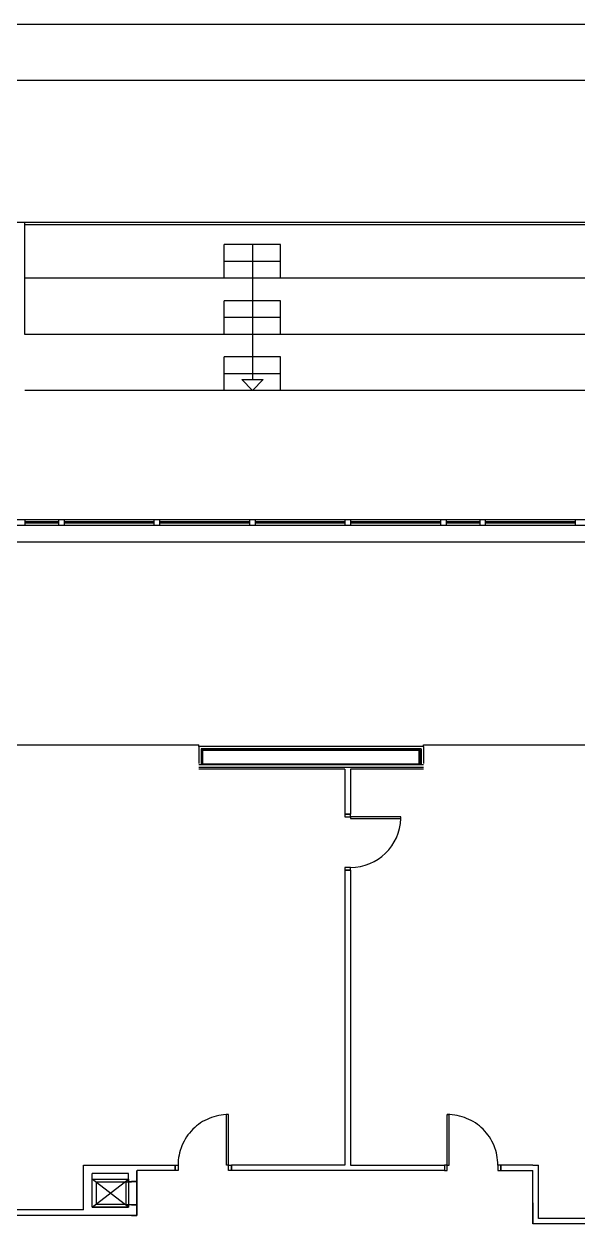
# Model space of a CAD drawing. Extents: x -0.02 to 0.821, y -0.01 to 0.584.
# Drawn here: x 0.3501 to 0.4488, y 0.3703 to 0.584 of the extents above; entities that cross this region are included whole.
import ezdxf

# ---------------------------------------------------------------- set-up
doc = ezdxf.new("R2010")
doc.units = 0
doc.header["$MEASUREMENT"] = 0
for name, pattern in [('CONTINUA', [0]), ('KURZGESTRICHELT', [0.002, 0.001, 0, 0, 0, 0.001, 0]), ('VERDECKT', [9.524999999999999, 6.35, -3.175])]:
    doc.linetypes.add(name, pattern=pattern)
for name, color, linetype in [('Constgral01', 4, 'CONTINUA'), ('Doors', 2, 'CONTINUA'), ('Walls', 7, 'CONTINUA')]:
    doc.layers.add(name, color=color, linetype=linetype)

msp = doc.modelspace()

# ---------------------------------------------------------------- linework, layer by layer
at = {"layer": 'Constgral01', "color": 161, "linetype": 'CONTINUA'}
msp.add_line((0.3232800565803773, 0.5487182596838102), (0.6832800565803773, 0.5487182596828789), dxfattribs=at)
at = {"layer": 'Constgral01', "color": 7, "linetype": 'VERDECKT'}
msp.add_line((0.7337800565809594, 0.4917182596828789), (0.2772805785662495, 0.4917182596828789), dxfattribs=at)
at = {"layer": 'Constgral01', "color": 220, "linetype": 'KURZGESTRICHELT'}
for p, q in [((0.3687594932491193, 0.373303541617468), (0.3622594932491193, 0.378303541617468)), ((0.3622594932491193, 0.373303541617468), (0.3687594932491193, 0.378303541617468)), ((0.3622594932491193, 0.378303541617468), (0.3687594932491193, 0.378303541617468)), ((0.3687594932491193, 0.378303541617468), (0.3687594932491193, 0.373303541617468)), ((0.3687594932491193, 0.373303541617468), (0.3622594932491193, 0.373303541617468))]:
    msp.add_line(p, q, dxfattribs=at)
at = {"layer": 'Constgral01', "color": 7, "linetype": 'CONTINUA'}
msp.add_lwpolyline([(0.811, 0), (0, 0), (0, 0.5739999999999997), (0.811, 0.5739999999999997), (0.811, 0)], close=True, dxfattribs=at)
at = {"layer": 'Doors', "color": 7, "linetype": 'CONTINUA'}
for p, q in [((0.3502800565815997, 0.4957182596828789), (0.3502800565815997, 0.4947182596828789)), ((0.3562800565809593, 0.4953182596834377), (0.3502800565815997, 0.4953182596834377)), ((0.3562800565809593, 0.4951182596841827), (0.3502800565815997, 0.4951182596832514)), ((0.3562800565809593, 0.4957182596828789), (0.3562800565809593, 0.4947182596828789)), ((0.3572800565809593, 0.4957182596828789), (0.3572800565809593, 0.4947182596828789)), ((0.3732800565803773, 0.4953182596825063), (0.3572800565809593, 0.4953182596825063)), ((0.3732800565803773, 0.4951182596841827), (0.3572800565809593, 0.4951182596841827)), ((0.3732800565803773, 0.4957182596828789), (0.3732800565803773, 0.4947182596828789)), ((0.3742800565803773, 0.4957182596828789), (0.3742800565803773, 0.4947182596828789)), ((0.3902800565815996, 0.4957182596828789), (0.3902800565815996, 0.4947182596828789)), ((0.3912800565809594, 0.4957182596828789), (0.3912800565809594, 0.4947182596828789)), ((0.4072800565809593, 0.4953182596825063), (0.3912800565809594, 0.4953182596825063)), ((0.4072800565809593, 0.4951182596841827), (0.3912800565809594, 0.4951182596841827)), ((0.4072800565809593, 0.4957182596828789), (0.4072800565809593, 0.4947182596828789)), ((0.4082800565803773, 0.4957182596828789), (0.4082800565803773, 0.4947182596828789)), ((0.4242800565803773, 0.4953182596825063), (0.4082800565803773, 0.4953182596825063)), ((0.4242800565803773, 0.4951182596841827), (0.4082800565803773, 0.4951182596841827)), ((0.4242800565803773, 0.4957182596828789), (0.4242800565803773, 0.4947182596828789)), ((0.4252800565815996, 0.4957182596828789), (0.4252800565815996, 0.4947182596828789)), ((0.4312800565809594, 0.4953182596825063), (0.4252800565815996, 0.4953182596825063)), ((0.4312800565809594, 0.4951182596832514), (0.4252800565815996, 0.4951182596832514)), ((0.4312800565809594, 0.4957182596828789), (0.4312800565809594, 0.4947182596828789)), ((0.4322800565809594, 0.4957182596828789), (0.4322800565809594, 0.4947182596828789)), ((0.4482800565803773, 0.4953182596825063), (0.4322800565809594, 0.4953182596825063)), ((0.4482800565803773, 0.4951182596832514), (0.4322800565809594, 0.4951182596832514)), ((0.4482800565803773, 0.4957182596828789), (0.4482800565803773, 0.4947182596828789))]:
    msp.add_line(p, q, dxfattribs=at)
at = {"layer": 'Doors', "color": 61, "linetype": 'CONTINUA'}
for p, q in [((0.408259195201681, 0.4433034011181444), (0.407259195201681, 0.4433034011181444)), ((0.407259195201681, 0.4433034011181444), (0.407259195201681, 0.4428034011190757)), ((0.407259195201681, 0.4428034011190757), (0.408259195201681, 0.4428034011190757)), ((0.408259195201681, 0.4428034011190757), (0.408259195201681, 0.4433034011181444)), ((0.417259195201681, 0.4428034011190757), (0.408259195201681, 0.4428034011190757)), ((0.408259195201681, 0.4428034011190757), (0.408259195201681, 0.442503401119262)), ((0.408259195201681, 0.442503401119262), (0.417259195201681, 0.442503401119262)), ((0.417259195201681, 0.442503401119262), (0.417259195201681, 0.4428034011190757)), ((0.4082591952005168, 0.4338034011172131), (0.4072591952005168, 0.4338034011172131)), ((0.4072591952005168, 0.4338034011172131), (0.4072591952005168, 0.4333034011181444)), ((0.4072591952005168, 0.4333034011181444), (0.4082591952005168, 0.4333034011181444)), ((0.4082591952005168, 0.4333034011181444), (0.4082591952005168, 0.4338034011172131)), ((0.3862192765625078, 0.380803471127525), (0.3862192765625078, 0.389803471127525)), ((0.3865692765624845, 0.389803471127525), (0.3862192765625078, 0.389803471127525)), ((0.3865692765624845, 0.380803471127525), (0.3865692765624845, 0.389803471127525)), ((0.4255115164307645, 0.380803471127525), (0.4255115164307645, 0.389803471127525)), ((0.4255115164307645, 0.389803471127525), (0.4258615164307412, 0.389803471127525)), ((0.4258615164307412, 0.380803471127525), (0.4258615164307412, 0.389803471127525)), ((0.3770692765607964, 0.3798034711237997), (0.3770692765607964, 0.3808034711237997)), ((0.3770692765607964, 0.3808034711237997), (0.3775692765596323, 0.3808034711237997)), ((0.3775692765596323, 0.3808034711237997), (0.3775692765595741, 0.3798034711237997)), ((0.3865692765624845, 0.380803471127525), (0.3862192765625078, 0.380803471127525)), ((0.3865692765613785, 0.3798034711256623), (0.3865692765614367, 0.3808034711256623)), ((0.3865692765614367, 0.3808034711256623), (0.3870692765607964, 0.3808034711256623)), ((0.3870692765607964, 0.3808034711256623), (0.3870692765607964, 0.3798034711256623)), ((0.4250115164324525, 0.3808034711256623), (0.4250115164324525, 0.3798034711256623)), ((0.4255115164318122, 0.3808034711256623), (0.4250115164324525, 0.3808034711256623)), ((0.4255115164318704, 0.3798034711256623), (0.4255115164318122, 0.3808034711256623)), ((0.4255115164307645, 0.380803471127525), (0.4258615164307412, 0.380803471127525)), ((0.4345115164336166, 0.3808034711237997), (0.4345115164336749, 0.3798034711237997)), ((0.4350115164324525, 0.3808034711237997), (0.4345115164336166, 0.3808034711237997)), ((0.4350115164324525, 0.3798034711237997), (0.4350115164324525, 0.3808034711237997)), ((0.3775692765595741, 0.3798034711237997), (0.3770692765607964, 0.3798034711237997)), ((0.3870692765607964, 0.3798034711256623), (0.3865692765613785, 0.3798034711256623)), ((0.4250115164324525, 0.3798034711256623), (0.4255115164318704, 0.3798034711256623)), ((0.4345115164336749, 0.3798034711237997), (0.4350115164324525, 0.3798034711237997))]:
    msp.add_line(p, q, dxfattribs=at)
at = {"layer": 'Doors', "color": 161, "linetype": 'VERDECKT'}
for centre, radius, start, end in [((0.408259195201681, 0.4428034011190757), 0.009000000000037254, 270.0000000003018, 358.0931619676318), ((0.3865692765614367, 0.3808034711256623), 0.009000000000000001, 89.9999999996982, 180), ((0.4255115164318122, 0.3808034711256623), 0.009000000000000001, 0, 90.0000000003018)]:
    msp.add_arc(centre, radius, start, end, dxfattribs=at)
at = {"layer": 'Walls', "color": 4, "linetype": 'CONTINUA'}
for p, q in [((0.3502800565815997, 0.5287182596828789), (0.3502800565815997, 0.5487182596828789)), ((0.6562800565809593, 0.5482182596828789), (0.3502800565815997, 0.5482182596828789)), ((0.385808322556084, 0.5387182596828789), (0.385808322556084, 0.5447182596828789)), ((0.3958083225560841, 0.5447182596828789), (0.385808322556084, 0.5447182596828789)), ((0.3908083225560841, 0.5447182596828789), (0.3908083225560841, 0.5206972477585078)), ((0.3958083225560841, 0.5387182596828789), (0.3958083225560841, 0.5447182596828789)), ((0.3958083225560841, 0.5417182596828789), (0.385808322556084, 0.5417182596819475)), ((0.385808322556084, 0.5387182596828789), (0.3502800565815997, 0.5387182596828789)), ((0.3958083225560841, 0.5387182596828789), (0.385808322556084, 0.5387182596828789)), ((0.460808322556084, 0.5387182596828789), (0.3958083225560841, 0.5387182596828789)), ((0.385808322556084, 0.5287182596828789), (0.385808322556084, 0.5347182596828789)), ((0.3958083225560841, 0.5347182596828789), (0.385808322556084, 0.5347182596828789)), ((0.3958083225560841, 0.5287182596828789), (0.3958083225560841, 0.5347182596828789)), ((0.3958083225560841, 0.5317182596828789), (0.385808322556084, 0.5317182596819475)), ((0.385808322556084, 0.5287182596828789), (0.3502800565815997, 0.5287182596828789)), ((0.3958083225560841, 0.5287182596828789), (0.385808322556084, 0.5287182596828789)), ((0.460808322556084, 0.5287182596828789), (0.3958083225560841, 0.5287182596828789)), ((0.385808322556084, 0.5187182596828789), (0.385808322556084, 0.5247182596828789)), ((0.3958083225560841, 0.5247182596828789), (0.385808322556084, 0.5247182596828789)), ((0.3958083225560841, 0.5187182596828789), (0.3958083225560841, 0.5247182596828789)), ((0.3958083225560841, 0.5217182596828789), (0.385808322556084, 0.5217182596819475)), ((0.3889213508374523, 0.5206972477585078), (0.3926952942735515, 0.5206972477575764)), ((0.3908083225560841, 0.5187182596828789), (0.3889213508374523, 0.5206972477585078)), ((0.3908083225560841, 0.5187182596828789), (0.3926952942735515, 0.5206972477575764)), ((0.385808322556084, 0.5187182596828789), (0.3502800565815997, 0.5187182596828789)), ((0.3958083225560841, 0.5187182596828789), (0.385808322556084, 0.5187182596828789)), ((0.460808322556084, 0.5187182596828789), (0.3958083225560841, 0.5187182596828789)), ((0.3212604032336385, 0.4556335419258103), (0.3812604032265371, 0.45563354217913)), ((0.3812604032265371, 0.4553335421793163), (0.3812604032265371, 0.45563354217913)), ((0.4212591881256085, 0.4553335421793163), (0.4212591881256085, 0.45563354217913)), ((0.4212592412488884, 0.4556335423626006), (0.4572592022882891, 0.45563354217913)), ((0.4072591952020885, 0.4513035421064124), (0.3812603961438872, 0.4513035421064124)), ((0.4212591952068615, 0.4513035421064124), (0.4082591952008661, 0.4513035421064124)), ((0.4082591951984796, 0.4433034011209384), (0.4072591952008661, 0.4433034011209384)), ((0.4082591951984796, 0.4333034011209383), (0.4072591952008661, 0.4333034011209383)), ((0.3630594932521344, 0.3778035416146741), (0.3682594932449865, 0.377803541623056)), ((0.3630594932532986, 0.3738035416118801), (0.3630594932521344, 0.3778035416146741)), ((0.3682594932449865, 0.377803541623056), (0.3682594932533102, 0.3738035416118801)), ((0.3682594932449865, 0.377803541623056), (0.3692594932558131, 0.377803541623056)), ((0.3682594932533102, 0.3738035416118801), (0.3630594932532986, 0.3738035416118801)), ((0.3682594932533102, 0.3738035416118801), (0.3692594932484208, 0.3738035416118801))]:
    msp.add_line(p, q, dxfattribs=at)
at = {"layer": 'Walls', "color": 61, "linetype": 'CONTINUA'}
for p, q in [((0.7272800565809594, 0.4957182596819475), (0.3072591624809429, 0.4957182596810162)), ((0.7272800565809594, 0.4947182596828789), (0.3072591624809429, 0.4947182596800849)), ((0.3812604032265371, 0.4553335421793163), (0.3812604032265371, 0.4523035421064124)), ((0.421259234163852, 0.4553335422063247), (0.3812604160709306, 0.4553335422063247)), ((0.4212591881256085, 0.4553335421793163), (0.4212591881256085, 0.4523035421064124))]:
    msp.add_line(p, q, dxfattribs=at)
at = {"layer": 'Walls', "color": 7, "linetype": 'CONTINUA'}
for p, q in [((0.3902800565815996, 0.4953182596825063), (0.3742800565803773, 0.4953182596825063)), ((0.3902800565815996, 0.4951182596841827), (0.3742800565803773, 0.4951182596841827))]:
    msp.add_line(p, q, dxfattribs=at)
at = {"layer": 'Walls', "color": 161, "linetype": 'CONTINUA'}
for p, q in [((0.3812603571882937, 0.4549335422059521), (0.3812604032265371, 0.4549335422059521)), ((0.3812604032265371, 0.4549335421072319), (0.3812603733165888, 0.4549335421072319)), ((0.3812604032265371, 0.4549335421063006), (0.3812603857238428, 0.4549335421063006)), ((0.4208591881256434, 0.4549335422059521), (0.3816604032265022, 0.4549335422059521)), ((0.3816604032265022, 0.4549335421798751), (0.3816604032265022, 0.4520535422042012)), ((0.4206791881256504, 0.4547535422062501), (0.3818404032264953, 0.4547535422062501)), ((0.3818404032264953, 0.4547535421792418), (0.3818404032264953, 0.4520535422042012)), ((0.4206791881256504, 0.4547535421792418), (0.4206791881256504, 0.4520535422042012)), ((0.4208591881256434, 0.4549335421798751), (0.4208591881256434, 0.4520535422042012)), ((0.4212591881256085, 0.4549335421072319), (0.4212592180355568, 0.4549335421072319)), ((0.4212591881256085, 0.4549335421063006), (0.4212592056282447, 0.4549335421063006)), ((0.421259234163852, 0.4549335422059521), (0.4212591881256085, 0.4549335422059521)), ((0.4212591952066869, 0.4520535422042012), (0.3812604032265371, 0.4520535422042012)), ((0.421259234163852, 0.4516035422058776), (0.3812604160709306, 0.4516035421071574))]:
    msp.add_line(p, q, dxfattribs=at)
at = {"layer": 'Walls', "color": 240, "linetype": 'CONTINUA'}
for p, q in [((0.4205291881256271, 0.4546035422049463), (0.3819904032265186, 0.4546035421080887)), ((0.3819904032265186, 0.4522035377230496), (0.3819904032265186, 0.4546035377224907)), ((0.4205291881256271, 0.4522035377230496), (0.4205291881256271, 0.4546035377224907)), ((0.4205291881256271, 0.4522035422045738), (0.3819904032265186, 0.4522035421086475))]:
    msp.add_line(p, q, dxfattribs=at)
at = {"layer": 'Walls', "color": 40, "linetype": 'CONTINUA'}
for p, q in [((0.4072591952020885, 0.4513035421064124), (0.4072591952008661, 0.4433034011209384)), ((0.4082591952008661, 0.4513035421064124), (0.4082591951997019, 0.4433034011209384)), ((0.4072591952008661, 0.4433034011209384), (0.4082591951997019, 0.4433034011209384)), ((0.4072591951984796, 0.4333034011209383), (0.4072591952157673, 0.3808032846339047)), ((0.4082591951973154, 0.4333034011209383), (0.4082591952020885, 0.3808034011218697)), ((0.3607594932491193, 0.3728043254325166), (0.3607594932491193, 0.3808043236108497)), ((0.3607594932491193, 0.3808043236108497), (0.3770692765607964, 0.3808033768655733)), ((0.3770692765607964, 0.3808036116305739), (0.3770692765607964, 0.3803034711237997)), ((0.3870692765619024, 0.380803471127525), (0.3870692765619024, 0.379803471127525)), ((0.3870692765607964, 0.3798034711256623), (0.3870692765607964, 0.3808034711256623)), ((0.4072591952157673, 0.3808032846339047), (0.3870692765607964, 0.3808034011209384)), ((0.4082591952020885, 0.3808034011218697), (0.4250115164324525, 0.380803471127525)), ((0.4250115164313465, 0.380803471127525), (0.4250115164313465, 0.379803471127525)), ((0.4407638376594405, 0.3808035415168852), (0.4350115164324525, 0.3808036116305739)), ((0.4350115164324525, 0.3808036116305739), (0.4350115164324525, 0.3803034711237997)), ((0.4407638376606628, 0.3808035415168852), (0.4417638376606629, 0.3808035415168852)), ((0.441763837657054, 0.3740779883526266), (0.441763837657054, 0.3808035415168852)), ((0.441763837661827, 0.3713035415094346), (0.4417638376594405, 0.3808035415168852)), ((0.3687594932491193, 0.3793036570306867), (0.3622594932491193, 0.3793036570306867)), ((0.3622594932491193, 0.373303541617468), (0.3622594932491193, 0.3793036570306867)), ((0.3687594932491193, 0.377803541623056), (0.3687594932491193, 0.3793036570306867)), ((0.3702594932481297, 0.377803541623056), (0.3702594932481297, 0.379803541617468)), ((0.3702594932478969, 0.3798034011162817), (0.3702594932478969, 0.371803541617468)), ((0.3702594932491193, 0.371803541617468), (0.3702594932481297, 0.379284097132273)), ((0.3770692765607964, 0.3798034011162817), (0.370260884490097, 0.3798034011162817)), ((0.3770692765607964, 0.3803034711237997), (0.3770692765607964, 0.3798034711237997)), ((0.4250115164324525, 0.379803471127525), (0.3870692765607964, 0.3798034011209384)), ((0.4350115164324525, 0.3803034711237997), (0.4350115164324525, 0.3798034711237997)), ((0.4350115164324525, 0.3798034711237997), (0.4407638376596733, 0.3798034010110423)), ((0.440763837661827, 0.3703035415094346), (0.4407638376596733, 0.3798034010110423)), ((0.3702594932481297, 0.377803541623056), (0.3687594932491193, 0.377803541623056)), ((0.3692594932488282, 0.3779035416236147), (0.3702594932506327, 0.3779035416236147)), ((0.4407638376564719, 0.3740779883526266), (0.4407638376564719, 0.3703035415094346)), ((0.3607594932491193, 0.3728043254325166), (0.3110590531858033, 0.3728035414293409)), ((0.3622594932491193, 0.373303541617468), (0.3687594932491193, 0.373303541617468)), ((0.3687594932491193, 0.3738035416118801), (0.3702594932488282, 0.3738035416118801)), ((0.3687594932491193, 0.373303541617468), (0.3687594932491193, 0.3738035416118801)), ((0.3692594932500506, 0.3737035416122526), (0.3702594932482461, 0.3737035416122526)), ((0.3702594932491193, 0.371803541617468), (0.3702594932491193, 0.3738035416118801)), ((0.3702594932479551, 0.3729785416256636), (0.3702594932479551, 0.3725785416243598)), ((0.3702594932491193, 0.3718041954049841), (0.3110590531834169, 0.371803541415371)), ((0.3692594932503416, 0.3718035414041951), (0.3702594932491193, 0.371803541617468)), ((0.501758861671784, 0.3703035415094346), (0.4407638376564719, 0.3703035415094346)), ((0.5007588616712019, 0.3713035415094346), (0.4417638376629912, 0.3713035415085033))]:
    msp.add_line(p, q, dxfattribs=at)
msp.add_lwpolyline([(-0.02, 0.5839999999999999), (0.8210000000000001, 0.5839999999999999), (0.8210000000000001, -0.01), (-0.02, -0.01), (-0.02, 0.5839999999999999)], close=True, dxfattribs=at)

doc.saveas('drawing.dxf')
